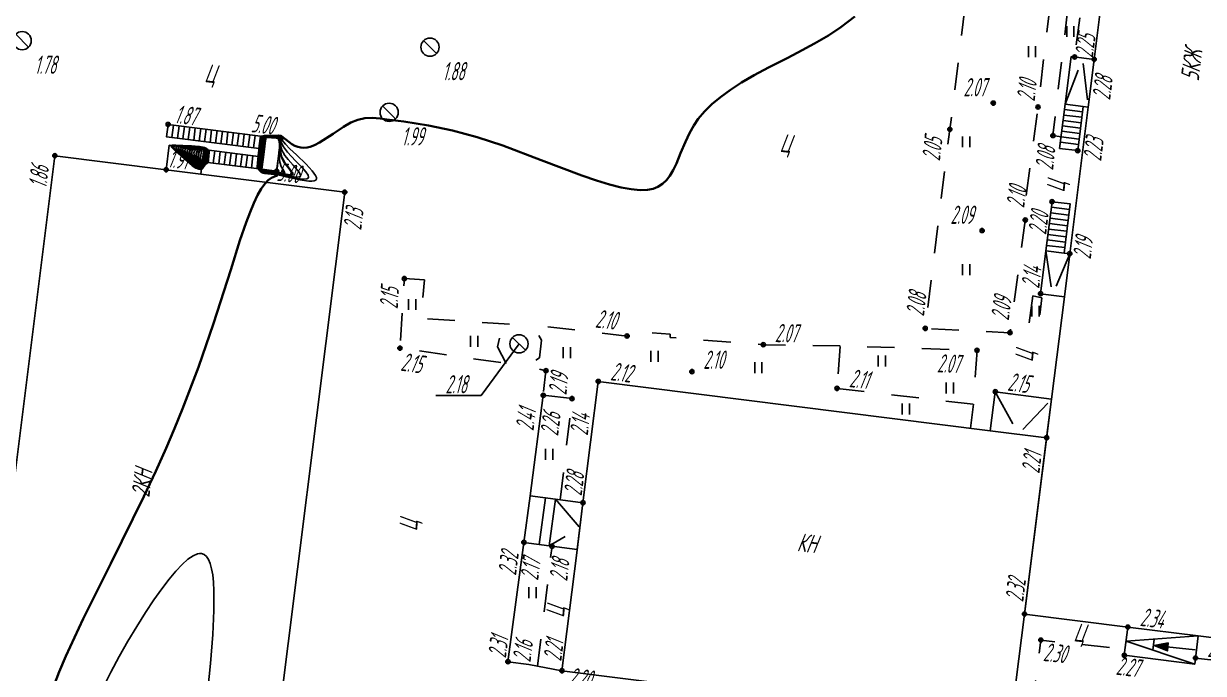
# Model space of a CAD drawing. Extents: x 1233805 to 1234355, y 654698 to 655114.
# Drawn here: x 1233846.6 to 1233911.2, y 654926.8 to 654962.3 of the extents above; entities that cross this region are included whole.
import ezdxf

# ---------------------------------------------------------------- set-up
doc = ezdxf.new("R2010")
doc.units = 0
doc.linetypes.add('ИИDash_15_15', pattern=[3, 1.5, -1.5])
doc.linetypes.add('ИИDash_20_10', pattern=[3, 2, -1])
for name, color, linetype, lineweight in [('ИИ_ГОРИЗОНТАЛИ_ОСН', 32, 'Continuous', 25), ('ИИ_ГОРИЗОНТАЛИ_УТОЛЩ', 32, 'Continuous', 30), ('ИИ_ДОРОГИ_АД', 7, 'Continuous', 25), ('ИИ_ОТМЕТКИ', 7, 'Continuous', 25), ('ИИ_СТРОЕНИЕ', 7, 'Continuous', 25), ('ИИ_ТРУБОПРОВОДЫ', 7, 'Continuous', 25), ('ИИ_УГОДЬЯ', 7, 'Continuous', 25)]:
    doc.layers.add(name, color=color, linetype=linetype, lineweight=lineweight)
doc.styles.add('VNIPISIMPLEXCUR', font='simplex.shx', dxfattribs={"width": 0.8, "oblique": 15})
doc.styles.add('ГОСТ 2.304 КУРСИВ', font='cs_gost2304.shx', dxfattribs={"oblique": 15})

# ---------------------------------------------------------------- blocks, each defined once
blk = doc.blocks.new('ИИ05401')
at = {"color": 0, "linetype": 'Continuous', "lineweight": 25}
for points in [[(-0.4, 1.2), (-0.4, 0)], [(0.4, 1.2), (0.4, 0)]]:
    blk.add_lwpolyline(points, dxfattribs=at)
blk = doc.blocks.new('ИИ051171')
at = {"color": 0, "linetype": 'Continuous', "lineweight": 25, "flags": 128}
blk.add_lwpolyline([(0.71, -0.71), (-0.71, 0.71)], dxfattribs=at)
at = {"color": 0, "linetype": 'Continuous', "lineweight": 25}
blk.add_circle((0, 0), 1, dxfattribs=at)
at = {"color": 0, "linetype": 'Continuous', "style": 'VNIPISIMPLEXCUR', "oblique": 15, "width": 0.8}
for tag, p in [('NUMBER', (1.7, -1)), ('HATCH', (1.7, -4.4)), ('HEIGHT', (1.7, -7.8)), ('TOP1', (1.7, -11.2)), ('TOP2', (1.7, -14.6)), ('TOP3', (1.7, -18)), ('TOP4', (1.7, -21.4)), ('TOP5', (1.7, -24.8)), ('BOTTOM', (1.7, -28.2))]:
    blk.add_attdef(tag, p, '', height=2, dxfattribs=at)
blk = doc.blocks.new('ИИ04101')
at = {"linetype": 'Continuous'}
blk.add_hatch(color=0, dxfattribs=at).paths.add_polyline_path([(5, -0.44), (7.5, 0), (5, 0.44)])
at = {"color": 0, "linetype": 'Continuous', "flags": 128}
blk.add_lwpolyline([(7.5, 0), (0, 0)], dxfattribs=at)
blk.add_lwpolyline([(5, -0.44), (7.5, 0), (5, 0.44)], close=True, dxfattribs=at)
blk = doc.blocks.new('PICKET')
at = {"color": 0, "linetype": 'Continuous', "lineweight": 25}
for p, q in [((-0.23, 0), (0.23, 0)), ((0, 0.23), (0, -0.23))]:
    blk.add_line(p, q, dxfattribs=at)
blk.add_circle((0, 0), 0.23, dxfattribs=at)
at = {"color": 0, "linetype": 'Continuous', "style": 'VNIPISIMPLEXCUR', "oblique": 15, "width": 0.8}
blk.add_attdef('OTMETKA', (1.25, 0.3), '', height=2, dxfattribs=at)
at = {"color": 8, "linetype": 'Continuous', "style": 'VNIPISIMPLEXCUR', "oblique": 15, "width": 0.8, "flags": 1}
blk.add_attdef('NOMER', (1.25, -2.7), '', height=2, dxfattribs=at)
blk = doc.blocks.new('*U208')
at = {"color": 0, "linetype": 'ByBlock', "lineweight": -2}
for points in [[(0, 0), (-4.16, -5.64)], [(-4.16, -5.64), (-9.1, -5.64)]]:
    blk.add_lwpolyline(points, dxfattribs=at)

msp = doc.modelspace()

# ---------------------------------------------------------------- linework, layer by layer
at = {"layer": 'ИИ_ГОРИЗОНТАЛИ_ОСН', "flags": 128}
for points, elevation in [([(1233859.48, 654954.447), (1233859.542, 654954.32), (1233859.657, 654954.228), (1233859.746, 654954.195), (1233859.892, 654954.174), (1233859.894, 654954.173), (1233860.275, 654954.112), (1233860.857, 654953.983), (1233860.992, 654953.951), (1233861.735, 654953.785), (1233862.221, 654953.716), (1233862.397, 654953.713), (1233862.525, 654953.732), (1233862.607, 654953.774), (1233862.642, 654953.837), (1233862.635, 654953.914), (1233862.593, 654954.013), (1233862.402, 654954.278), (1233862.074, 654954.633), (1233861.541, 654955.149), (1233861.192, 654955.485), (1233860.954, 654955.734), (1233860.753, 654955.971), (1233860.65, 654956.089), (1233860.565, 654956.137), (1233860.354, 654956.168), (1233859.989, 654956.166), (1233859.925, 654956.164), (1233859.883, 654956.163), (1233859.719, 654956.147), (1233859.681, 654956.122), (1233859.653, 654956.077), (1233859.614, 654955.934), (1233859.577, 654955.69), (1233859.549, 654955.453), (1233859.535, 654955.29), (1233859.526, 654955.183), (1233859.512, 654955.05), (1233859.507, 654955.011), (1233859.499, 654954.954), (1233859.488, 654954.863), (1233859.488, 654954.863), (1233859.473, 654954.733), (1233859.466, 654954.585), (1233859.48, 654954.447)], 2.5), ([(1233859.515, 654954.43), (1233859.572, 654954.322), (1233859.683, 654954.251), (1233859.979, 654954.194), (1233859.982, 654954.193), (1233860.303, 654954.143), (1233860.778, 654954.038), (1233860.886, 654954.012), (1233861.482, 654953.879), (1233861.871, 654953.823), (1233862.114, 654953.837), (1233862.18, 654953.87), (1233862.208, 654953.921), (1233862.179, 654954.042), (1233862.06, 654954.222), (1233861.852, 654954.462), (1233861.503, 654954.826), (1233861.054, 654955.3), (1233860.83, 654955.599), (1233860.677, 654955.896), (1233860.627, 654956.001), (1233860.581, 654956.059), (1233860.511, 654956.101), (1233860.411, 654956.129), (1233860.101, 654956.144), (1233860.049, 654956.143), (1233859.981, 654956.143), (1233859.809, 654956.135), (1233859.725, 654956.087), (1233859.671, 654955.97), (1233859.634, 654955.757), (1233859.601, 654955.477), (1233859.586, 654955.323), (1233859.577, 654955.224), (1233859.556, 654955.038), (1233859.547, 654954.969), (1233859.537, 654954.886), (1233859.524, 654954.785), (1233859.524, 654954.785), (1233859.51, 654954.665), (1233859.503, 654954.541), (1233859.515, 654954.43)], 3), ([(1233859.549, 654954.412), (1233859.599, 654954.327), (1233859.709, 654954.273), (1233860.065, 654954.214), (1233860.07, 654954.213), (1233860.333, 654954.173), (1233860.699, 654954.093), (1233860.78, 654954.073), (1233861.228, 654953.973), (1233861.52, 654953.931), (1233861.704, 654953.941), (1233861.753, 654953.966), (1233861.774, 654954.005), (1233861.758, 654954.082), (1233861.691, 654954.195), (1233861.362, 654954.58), (1233861.086, 654954.893), (1233860.916, 654955.115), (1233860.821, 654955.272), (1233860.746, 654955.432), (1233860.649, 654955.791), (1233860.597, 654955.981), (1233860.546, 654956.047), (1233860.469, 654956.091), (1233860.367, 654956.114), (1233860.213, 654956.121), (1233860.173, 654956.122), (1233860.083, 654956.125), (1233859.897, 654956.125), (1233859.796, 654956.096), (1233859.728, 654956.007), (1233859.691, 654955.824), (1233859.652, 654955.501), (1233859.637, 654955.356), (1233859.628, 654955.265), (1233859.6, 654955.026), (1233859.587, 654954.927), (1233859.574, 654954.819), (1233859.56, 654954.707), (1233859.559, 654954.706), (1233859.547, 654954.597), (1233859.541, 654954.497), (1233859.549, 654954.412)], 3.5), ([(1233859.618, 654954.377), (1233859.651, 654954.345), (1233859.762, 654954.319), (1233860.237, 654954.254), (1233860.246, 654954.253), (1233860.541, 654954.202), (1233860.569, 654954.195), (1233860.82, 654954.147), (1233860.883, 654954.15), (1233860.906, 654954.172), (1233860.849, 654954.285), (1233860.715, 654954.517), (1233860.64, 654954.746), (1233860.606, 654955.075), (1233860.62, 654955.564), (1233860.63, 654955.824), (1233860.62, 654955.952), (1233860.591, 654956.027), (1233860.538, 654956.063), (1233860.436, 654956.078), (1233860.422, 654956.08), (1233860.296, 654956.092), (1233859.939, 654956.115), (1233859.875, 654956.106), (1233859.838, 654956.083), (1233859.805, 654955.959), (1233859.754, 654955.549), (1233859.74, 654955.422), (1233859.731, 654955.346), (1233859.688, 654955.002), (1233859.668, 654954.842), (1233859.648, 654954.684), (1233859.631, 654954.551), (1233859.631, 654954.55), (1233859.62, 654954.462), (1233859.616, 654954.409), (1233859.618, 654954.377)], 4.5), ([(1233859.653, 654954.36), (1233859.788, 654954.341), (1233860.323, 654954.274), (1233860.336, 654954.273), (1233860.462, 654954.256), (1233860.463, 654954.256), (1233860.473, 654954.256), (1233860.473, 654954.256), (1233860.501, 654954.561), (1233860.608, 654955.435), (1233860.646, 654955.746), (1233860.66, 654956.006), (1233860.629, 654956.042), (1233860.546, 654956.058), (1233860.546, 654956.058), (1233860.405, 654956.076), (1233860.01, 654956.125), (1233859.891, 654956.124), (1233859.862, 654956.026), (1233859.806, 654955.573), (1233859.796, 654955.493), (1233859.782, 654955.387), (1233859.732, 654954.99), (1233859.708, 654954.8), (1233859.685, 654954.616), (1233859.668, 654954.479), (1233859.667, 654954.473), (1233859.657, 654954.394), (1233859.653, 654954.365), (1233859.653, 654954.36)], 5), ([(1233855.043, 654955.638), (1233854.871, 654955.628), (1233854.82, 654955.594), (1233854.859, 654955.52), (1233855.011, 654955.364), (1233855.644, 654954.795), (1233855.893, 654954.596), (1233856.081, 654954.469), (1233856.211, 654954.408), (1233856.311, 654954.396), (1233856.384, 654954.43), (1233856.447, 654954.519), (1233856.464, 654954.549), (1233856.525, 654954.629), (1233856.611, 654954.702), (1233856.636, 654954.721), (1233856.672, 654954.769), (1233856.691, 654954.883), (1233856.714, 654955.152), (1233856.699, 654955.337), (1233856.642, 654955.453), (1233856.505, 654955.533), (1233856.246, 654955.586), (1233855.85, 654955.618), (1233855.41, 654955.635), (1233855.043, 654955.638)], 2.5), ([(1233855.152, 654955.614), (1233854.994, 654955.597), (1233854.944, 654955.556), (1233854.98, 654955.477), (1233855.118, 654955.327), (1233855.684, 654954.808), (1233855.923, 654954.616), (1233856.105, 654954.491), (1233856.226, 654954.435), (1233856.318, 654954.424), (1233856.385, 654954.456), (1233856.443, 654954.538), (1233856.459, 654954.566), (1233856.581, 654954.699), (1233856.619, 654954.733), (1233856.654, 654954.792), (1233856.674, 654954.917), (1233856.696, 654955.172), (1233856.683, 654955.345), (1233856.63, 654955.452), (1233856.503, 654955.526), (1233856.264, 654955.574), (1233855.899, 654955.604), (1233855.492, 654955.618), (1233855.152, 654955.614)], 3), ([(1233855.261, 654955.59), (1233855.117, 654955.566), (1233855.068, 654955.519), (1233855.101, 654955.435), (1233855.226, 654955.29), (1233855.727, 654954.82), (1233855.955, 654954.634), (1233856.13, 654954.514), (1233856.24, 654954.463), (1233856.325, 654954.453), (1233856.387, 654954.482), (1233856.439, 654954.557), (1233856.454, 654954.582), (1233856.555, 654954.698), (1233856.602, 654954.745), (1233856.635, 654954.814), (1233856.657, 654954.951), (1233856.679, 654955.192), (1233856.666, 654955.352), (1233856.618, 654955.451), (1233856.501, 654955.518), (1233856.282, 654955.563), (1233855.947, 654955.59), (1233855.574, 654955.6), (1233855.261, 654955.59)], 3.5), ([(1233855.48, 654955.543), (1233855.36, 654955.505), (1233855.316, 654955.444), (1233855.342, 654955.351), (1233855.44, 654955.216), (1233855.82, 654954.838), (1233856.179, 654954.56), (1233856.269, 654954.518), (1233856.338, 654954.51), (1233856.389, 654954.534), (1233856.432, 654954.595), (1233856.444, 654954.616), (1233856.511, 654954.698), (1233856.568, 654954.769), (1233856.599, 654954.858), (1233856.623, 654955.019), (1233856.643, 654955.232), (1233856.633, 654955.368), (1233856.593, 654955.448), (1233856.498, 654955.504), (1233856.319, 654955.54), (1233856.044, 654955.562), (1233855.737, 654955.565), (1233855.48, 654955.543)], 4.5), ([(1233855.589, 654955.519), (1233855.482, 654955.474), (1233855.44, 654955.406), (1233855.462, 654955.31), (1233855.548, 654955.179), (1233855.871, 654954.843), (1233856.203, 654954.583), (1233856.283, 654954.546), (1233856.345, 654954.538), (1233856.39, 654954.559), (1233856.429, 654954.614), (1233856.439, 654954.633), (1233856.492, 654954.7), (1233856.551, 654954.782), (1233856.607, 654955.053), (1233856.625, 654955.252), (1233856.617, 654955.376), (1233856.581, 654955.447), (1233856.497, 654955.497), (1233856.337, 654955.529), (1233856.092, 654955.548), (1233855.819, 654955.547), (1233855.589, 654955.519)], 5), ([(1233855.698, 654955.495), (1233855.603, 654955.444), (1233855.564, 654955.368), (1233855.582, 654955.269), (1233855.655, 654955.142), (1233855.926, 654954.846), (1233856.227, 654954.606), (1233856.298, 654954.573), (1233856.352, 654954.567), (1233856.391, 654954.585), (1233856.425, 654954.633), (1233856.434, 654954.649), (1233856.475, 654954.703), (1233856.534, 654954.794), (1233856.59, 654955.087), (1233856.608, 654955.272), (1233856.6, 654955.383), (1233856.569, 654955.446), (1233856.495, 654955.489), (1233856.355, 654955.518), (1233856.141, 654955.534), (1233855.901, 654955.53), (1233855.698, 654955.495)], 5.5), ([(1233855.916, 654955.447), (1233855.845, 654955.383), (1233855.813, 654955.293), (1233855.821, 654955.186), (1233855.87, 654955.068), (1233856.046, 654954.843), (1233856.276, 654954.652), (1233856.366, 654954.624), (1233856.418, 654954.671), (1233856.425, 654954.683), (1233856.446, 654954.713), (1233856.5, 654954.818), (1233856.556, 654955.154), (1233856.567, 654955.399), (1233856.545, 654955.444), (1233856.492, 654955.475), (1233856.392, 654955.495), (1233856.238, 654955.505), (1233856.065, 654955.494), (1233855.916, 654955.447)], 6.5), ([(1233856.025, 654955.423), (1233855.966, 654955.352), (1233855.937, 654955.256), (1233855.94, 654955.145), (1233855.977, 654955.031), (1233856.111, 654954.837), (1233856.301, 654954.675), (1233856.372, 654954.652), (1233856.414, 654954.69), (1233856.42, 654954.7), (1233856.434, 654954.72), (1233856.483, 654954.83), (1233856.539, 654955.188), (1233856.551, 654955.406), (1233856.533, 654955.443), (1233856.49, 654955.468), (1233856.41, 654955.484), (1233856.286, 654955.491), (1233856.147, 654955.477), (1233856.025, 654955.423)], 7), ([(1233856.135, 654955.4), (1233856.087, 654955.322), (1233856.061, 654955.218), (1233856.06, 654955.104), (1233856.084, 654954.994), (1233856.179, 654954.829), (1233856.325, 654954.698), (1233856.379, 654954.681), (1233856.411, 654954.709), (1233856.415, 654954.717), (1233856.423, 654954.728), (1233856.466, 654954.842), (1233856.522, 654955.222), (1233856.535, 654955.414), (1233856.521, 654955.442), (1233856.489, 654955.46), (1233856.428, 654955.473), (1233856.335, 654955.477), (1233856.228, 654955.459), (1233856.135, 654955.4)], 7.5), ([(1233856.353, 654955.352), (1233856.309, 654955.143), (1233856.299, 654954.919), (1233856.323, 654954.807), (1233856.374, 654954.743), (1233856.404, 654954.748), (1233856.405, 654954.75), (1233856.406, 654954.752), (1233856.432, 654954.867), (1233856.488, 654955.29), (1233856.502, 654955.43), (1233856.497, 654955.439), (1233856.486, 654955.446), (1233856.464, 654955.45), (1233856.432, 654955.449), (1233856.392, 654955.424), (1233856.353, 654955.352)], 8.5), ([(1233856.462, 654955.328), (1233856.406, 654954.882), (1233856.398, 654954.766), (1233856.4, 654954.767), (1233856.4, 654954.767), (1233856.4, 654954.767), (1233856.415, 654954.879), (1233856.471, 654955.324), (1233856.485, 654955.437), (1233856.485, 654955.438), (1233856.484, 654955.439), (1233856.483, 654955.439), (1233856.48, 654955.435), (1233856.474, 654955.406), (1233856.462, 654955.328)], 9)]:
    msp.add_lwpolyline(points, close=True, dxfattribs=dict(at, elevation=elevation))
at = {"layer": 'ИИ_ГОРИЗОНТАЛИ_ОСН', "elevation": 2.5, "flags": 128}
msp.add_lwpolyline([(1233856.614, 654925.168), (1233856.833, 654927.308), (1233856.962, 654928.882), (1233857.028, 654930.208), (1233857.028, 654931.286), (1233857.003, 654931.748), (1233856.96, 654932.15), (1233856.901, 654932.493), (1233856.824, 654932.777), (1233856.729, 654933.002), (1233856.617, 654933.168), (1233856.487, 654933.275), (1233856.34, 654933.324), (1233856.239, 654933.325), (1233856.13, 654933.305), (1233855.886, 654933.199), (1233855.606, 654933.006), (1233855.294, 654932.728), (1233854.949, 654932.365), (1233854.573, 654931.919), (1233854.171, 654931.394), (1233853.745, 654930.795), (1233853.279, 654930.094), (1233852.8, 654929.331), (1233852.316, 654928.518), (1233851.841, 654927.677), (1233851.383, 654926.825), (1233850.962, 654925.995)], dxfattribs=at)
at = {"layer": 'ИИ_ГОРИЗОНТАЛИ_УТОЛЩ', "elevation": 2, "flags": 128}
msp.add_lwpolyline([(1233892.125, 654962.729), (1233891.343, 654962.142), (1233890.677, 654961.693), (1233889.913, 654961.239), (1233888.992, 654960.747), (1233888.408, 654960.452), (1233887.382, 654959.929), (1233886.608, 654959.511), (1233885.919, 654959.107), (1233885.314, 654958.715), (1233884.767, 654958.316), (1233884.292, 654957.919), (1233883.886, 654957.521), (1233883.549, 654957.121), (1233883.296, 654956.752), (1233883.062, 654956.336), (1233882.84, 654955.869), (1233882.58, 654955.237), (1233882.352, 654954.684), (1233882.174, 654954.311), (1233881.993, 654954.005), (1233881.801, 654953.759), (1233881.583, 654953.556), (1233881.341, 654953.403), (1233881.07, 654953.297), (1233880.767, 654953.237), (1233880.36, 654953.222), (1233879.88, 654953.265), (1233879.323, 654953.366), (1233878.684, 654953.526), (1233877.98, 654953.739), (1233877.169, 654954.016), (1233874.948, 654954.859), (1233872.849, 654955.656), (1233871.445, 654956.118), (1233870.081, 654956.489), (1233868.772, 654956.767), (1233867.422, 654956.973), (1233866.487, 654957.09), (1233866.136, 654957.135), (1233866.123, 654957.137), (1233865.689, 654957.176), (1233865.297, 654957.153), (1233864.908, 654957.066), (1233864.527, 654956.915), (1233864.125, 654956.689), (1233863.553, 654956.307), (1233862.804, 654955.819), (1233862.534, 654955.679), (1233862.3, 654955.59), (1233862.126, 654955.551), (1233861.954, 654955.537), (1233861.784, 654955.549), (1233861.617, 654955.586), (1233861.453, 654955.648), (1233861.291, 654955.735), (1233860.959, 654955.992), (1233860.892, 654956.053), (1233860.718, 654956.192), (1233860.549, 654956.216), (1233859.883, 654956.19), (1233859.801, 654956.186), (1233859.792, 654956.185), (1233859.625, 654956.163), (1233859.598, 654956.133), (1233859.582, 654956.067), (1233859.52, 654955.622), (1233859.498, 654955.429), (1233859.483, 654955.25), (1233859.474, 654955.142), (1233859.467, 654955.062), (1233859.452, 654954.941), (1233859.452, 654954.941), (1233859.428, 654954.66), (1233859.446, 654954.465), (1233859.511, 654954.322), (1233859.631, 654954.205), (1233859.693, 654954.171), (1233859.806, 654954.153), (1233859.808, 654954.153), (1233860.328, 654954.087), (1233860.453, 654954.062), (1233860.498, 654954.039), (1233860.474, 654954.011), (1233860.377, 654953.979), (1233860.363, 654953.975), (1233860.174, 654953.902), (1233859.995, 654953.77), (1233859.81, 654953.567), (1233859.618, 654953.291), (1233859.419, 654952.939), (1233859.215, 654952.515), (1233859.005, 654952.019), (1233858.791, 654951.451), (1233858.455, 654950.463), (1233857.947, 654948.858), (1233857.005, 654945.916), (1233856.177, 654943.522), (1233855.314, 654941.25), (1233854.869, 654940.161), (1233854.413, 654939.099), (1233853.845, 654937.839), (1233853.186, 654936.443), (1233851.378, 654932.784), (1233849.873, 654929.744), (1233848.926, 654927.709), (1233848.555, 654926.84), (1233848.255, 654926.072)], dxfattribs=at)
at = {"layer": 'ИИ_ГОРИЗОНТАЛИ_УТОЛЩ', "flags": 128}
for points, elevation in [([(1233859.584, 654954.395), (1233859.626, 654954.335), (1233859.736, 654954.296), (1233860.151, 654954.234), (1233860.158, 654954.233), (1233860.62, 654954.147), (1233860.675, 654954.134), (1233861.17, 654954.039), (1233861.293, 654954.046), (1233861.34, 654954.088), (1233861.302, 654954.192), (1233861.142, 654954.4), (1233860.915, 654954.697), (1233860.778, 654954.93), (1233860.717, 654955.085), (1233860.674, 654955.255), (1233860.632, 654955.679), (1233860.614, 654955.903), (1233860.582, 654955.996), (1233860.528, 654956.056), (1233860.451, 654956.087), (1233860.325, 654956.1), (1233860.297, 654956.101), (1233860.189, 654956.108), (1233859.984, 654956.118), (1233859.867, 654956.106), (1233859.817, 654956.083), (1233859.783, 654956.044), (1233859.748, 654955.892), (1233859.703, 654955.525), (1233859.689, 654955.389), (1233859.68, 654955.305), (1233859.644, 654955.014), (1233859.628, 654954.884), (1233859.611, 654954.751), (1233859.595, 654954.629), (1233859.595, 654954.628), (1233859.583, 654954.53), (1233859.578, 654954.453), (1233859.584, 654954.395)], 4), ([(1233854.934, 654955.662), (1233854.748, 654955.659), (1233854.696, 654955.632), (1233854.737, 654955.563), (1233854.904, 654955.402), (1233855.605, 654954.78), (1233855.862, 654954.577), (1233856.057, 654954.446), (1233856.197, 654954.38), (1233856.305, 654954.367), (1233856.383, 654954.404), (1233856.45, 654954.5), (1233856.469, 654954.532), (1233856.545, 654954.628), (1233856.647, 654954.705), (1233856.653, 654954.709), (1233856.69, 654954.746), (1233856.708, 654954.85), (1233856.732, 654955.132), (1233856.716, 654955.329), (1233856.654, 654955.454), (1233856.592, 654955.502), (1233856.506, 654955.54), (1233856.228, 654955.597), (1233855.802, 654955.633), (1233855.328, 654955.653), (1233854.934, 654955.662)], 2), ([(1233855.37, 654955.567), (1233855.239, 654955.535), (1233855.192, 654955.481), (1233855.222, 654955.393), (1233855.333, 654955.253), (1233855.772, 654954.83), (1233856.154, 654954.537), (1233856.254, 654954.491), (1233856.332, 654954.481), (1233856.388, 654954.508), (1233856.436, 654954.576), (1233856.449, 654954.599), (1233856.531, 654954.697), (1233856.585, 654954.757), (1233856.617, 654954.836), (1233856.64, 654954.985), (1233856.661, 654955.212), (1233856.65, 654955.36), (1233856.606, 654955.45), (1233856.5, 654955.511), (1233856.3, 654955.552), (1233855.996, 654955.576), (1233855.655, 654955.582), (1233855.37, 654955.567)], 4), ([(1233855.807, 654955.471), (1233855.724, 654955.413), (1233855.689, 654955.331), (1233855.701, 654955.227), (1233855.762, 654955.105), (1233855.984, 654954.846), (1233856.252, 654954.629), (1233856.359, 654954.595), (1233856.393, 654954.611), (1233856.422, 654954.652), (1233856.43, 654954.666), (1233856.459, 654954.707), (1233856.517, 654954.806), (1233856.573, 654955.121), (1233856.59, 654955.293), (1233856.584, 654955.391), (1233856.557, 654955.445), (1233856.494, 654955.482), (1233856.373, 654955.507), (1233856.189, 654955.52), (1233855.983, 654955.512), (1233855.807, 654955.471)], 6), ([(1233856.244, 654955.376), (1233856.208, 654955.291), (1233856.185, 654955.181), (1233856.192, 654954.957), (1233856.25, 654954.819), (1233856.349, 654954.721), (1233856.386, 654954.709), (1233856.407, 654954.729), (1233856.41, 654954.733), (1233856.414, 654954.739), (1233856.449, 654954.855), (1233856.505, 654955.256), (1233856.518, 654955.422), (1233856.509, 654955.44), (1233856.487, 654955.453), (1233856.446, 654955.461), (1233856.383, 654955.463), (1233856.31, 654955.441), (1233856.244, 654955.376)], 8)]:
    msp.add_lwpolyline(points, close=True, dxfattribs=dict(at, elevation=elevation))
at = {"layer": 'ИИ_ДОРОГИ_АД', "linetype": 'ИИDash_15_15', "flags": 128}
for points in [[(1233906.295, 654993.146), (1233905.113, 654982.919), (1233903.164, 654966.334), (1233902.146, 654957.773), (1233901.31, 654951.609), (1233901.448, 654951.58), (1233900.608, 654945.415), (1233895.971, 654945.649), (1233898.315, 654964.599), (1233876.001, 654967.944), (1233879.185, 654994.651), (1233884.728, 654994.113), (1233884.38, 654989.934)], [(1233903.407, 654956.141), (1233902.961, 654956.209), (1233903.982, 654964.913), (1233905.202, 654975.311), (1233905.671, 654978.822), (1233905.974, 654979.327)], [(1233904.82, 654965.636), (1233904.146, 654960.51)], [(1233868.559, 654948.305), (1233867.454, 654948.376), (1233867.211, 654944.567), (1233874.051, 654943.584)], [(1233873.025, 654943.732), (1233872.557, 654944.64), (1233872.721, 654945.415), (1233873.497, 654945.862), (1233868.371, 654946.191), (1233868.559, 654948.305)], [(1233891.323, 654944.691), (1233887.106, 654944.758), (1233882, 654945.156), (1233881.999, 654945.33), (1233879.673, 654945.507), (1233879.651, 654945.23), (1233874.483, 654945.834), (1233874.965, 654945.007), (1233874.848, 654944.032), (1233874.051, 654943.584), (1233875.206, 654943.334), (1233875.054, 654941.985)], [(1233875.987, 654936.27), (1233876.635, 654941.806)], [(1233898.608, 654941.495), (1233898.444, 654940.184)], [(1233874.75, 654927.152), (1233875.538, 654933.723)], [(1233885.682, 654924.38), (1233885.723, 654924.664), (1233897.425, 654923.391), (1233898.627, 654923.352), (1233901.711, 654923.234), (1233902.014, 654926.333), (1233902.302, 654928.581), (1233906.511, 654928.12), (1233906.485, 654927.792), (1233906.871, 654927.751)], [(1233910.77, 654927.601), (1233916.874, 654926.871), (1233916.97, 654928.05)]]:
    msp.add_lwpolyline(points, dxfattribs=at)
for points in [[(1233901.871, 654947.434), (1233901.632, 654945.761), (1233902.165, 654945.641), (1233902.359, 654947.323)], [(1233891.146, 654942.364), (1233898.608, 654941.495), (1233898.81, 654944.447), (1233891.323, 654944.691)]]:
    msp.add_lwpolyline(points, close=True, dxfattribs=at)
at = {"layer": 'ИИ_ДОРОГИ_АД', "flags": 128}
for points in [[(1233874.342, 654936.491), (1233875.057, 654941.985), (1233876.635, 654941.806)], [(1233876.078, 654926.905), (1233874.276, 654927.241), (1233873.124, 654927.402), (1233873.998, 654933.929)]]:
    msp.add_lwpolyline(points, dxfattribs=at)
at = {"layer": 'ИИ_СТРОЕНИЕ'}
for points in [[(1233901.407, 654930.005), (1233902.885, 654941.771), (1233903.59, 654947.385), (1233903.886, 654949.734), (1233904.895, 654957.768), (1233905.222, 654960.375), (1233905.867, 654965.505), (1233906.413, 654969.851), (1233907.578, 654979.126), (1233907.872, 654981.466), (1233909.071, 654991.013), (1233924.633, 654989.059), (1233923.519, 654980.183), (1233923.074, 654976.642), (1233918.526, 654940.439), (1233918.079, 654936.883), (1233916.97, 654928.05), (1233910.922, 654928.81), (1233907.065, 654929.294)], [(1233903.959, 654960.533), (1233903.632, 654957.927), (1233904.626, 654957.802), (1233904.895, 654957.768), (1233905.222, 654960.375)], [(1233904.626, 654957.802), (1233903.632, 654957.927), (1233903.328, 654955.508), (1233904.322, 654955.383)], [(1233859.793, 654955.46), (1233859.878, 654956.142), (1233854.52, 654956.815), (1233854.435, 654956.133)], [(1233860.46, 654954.258), (1233860.684, 654956.041), (1233859.878, 654956.142), (1233859.793, 654955.46), (1233859.739, 654955.03), (1233859.654, 654954.359)], [(1233854.582, 654955.677), (1233854.414, 654954.336), (1233856.316, 654954.097), (1233856.484, 654955.438)], [(1233856.484, 654955.438), (1233856.4, 654954.768), (1233859.654, 654954.359), (1233859.739, 654955.03)], [(1233864.19, 654953.108), (1233860.044, 654920.103), (1233852.742, 654921.02), (1233850.986, 654921.241), (1233844.172, 654922.097), (1233848.318, 654955.102), (1233854.414, 654954.336), (1233856.316, 654954.097)], [(1233902.58, 654949.898), (1233903.574, 654949.773), (1233903.912, 654952.463), (1233902.918, 654952.588)], [(1233902.285, 654947.549), (1233902.58, 654949.898), (1233903.574, 654949.773), (1233903.886, 654949.734), (1233903.59, 654947.385)], [(1233901.407, 654930.005), (1233900.63, 654923.82), (1233876.078, 654926.905), (1233876.889, 654933.361), (1233877.233, 654936.103), (1233878.067, 654942.744), (1233899.521, 654940.049), (1233902.62, 654939.659)], [(1233899.808, 654942.184), (1233902.885, 654941.771), (1233902.62, 654939.659), (1233899.521, 654940.049)], [(1233875.732, 654936.305), (1233874.342, 654936.491), (1233873.998, 654933.929), (1233875.389, 654933.743)], [(1233875.732, 654936.305), (1233877.233, 654936.103), (1233876.913, 654933.538), (1233875.389, 654933.743)], [(1233906.871, 654927.751), (1233907.065, 654929.294), (1233910.922, 654928.81), (1233910.728, 654927.266)]]:
    msp.add_lwpolyline(points, close=True, dxfattribs=at)
at = {"layer": 'ИИ_СТРОЕНИЕ', "linetype": 'ИИDash_20_10', "flags": 128}
for points in [[(1233903.632, 654957.927), (1233904.591, 654960.454), (1233904.895, 654957.768)], [(1233902.58, 654949.898), (1233902.938, 654947.467), (1233903.886, 654949.734)], [(1233899.808, 654942.184), (1233901.071, 654939.854), (1233902.885, 654941.771)], [(1233875.732, 654936.305), (1233877.061, 654934.732), (1233875.389, 654933.743)]]:
    msp.add_lwpolyline(points, dxfattribs=at)
at = {"layer": 'ИИ_СТРОЕНИЕ'}
for points in [[(1233904.589, 654957.504), (1233903.594, 654957.629)], [(1233854.732, 654956.096), (1233854.818, 654956.778)], [(1233855.03, 654956.058), (1233855.116, 654956.741)], [(1233904.477, 654956.611), (1233903.482, 654956.736)], [(1233904.514, 654956.909), (1233903.519, 654957.034)], [(1233904.551, 654957.207), (1233903.557, 654957.332)], [(1233855.328, 654956.021), (1233855.413, 654956.703)], [(1233855.625, 654955.984), (1233855.711, 654956.666)], [(1233855.923, 654955.946), (1233856.009, 654956.628)], [(1233856.221, 654955.909), (1233856.306, 654956.591)], [(1233856.518, 654955.871), (1233856.604, 654956.554)], [(1233856.816, 654955.834), (1233856.902, 654956.516)], [(1233857.114, 654955.797), (1233857.199, 654956.479)], [(1233857.411, 654955.759), (1233857.497, 654956.441)], [(1233857.709, 654955.722), (1233857.795, 654956.404)], [(1233858.007, 654955.684), (1233858.092, 654956.367)], [(1233858.304, 654955.647), (1233858.39, 654956.329)], [(1233858.602, 654955.61), (1233858.688, 654956.292)], [(1233858.9, 654955.572), (1233858.985, 654956.254)], [(1233859.197, 654955.535), (1233859.283, 654956.217)], [(1233859.495, 654955.497), (1233859.581, 654956.18)], [(1233904.402, 654956.016), (1233903.407, 654956.141)], [(1233904.439, 654956.314), (1233903.445, 654956.439)], [(1233904.364, 654955.718), (1233903.37, 654955.843)], [(1233856.782, 654955.401), (1233856.698, 654954.73)], [(1233857.08, 654955.364), (1233856.995, 654954.693)], [(1233857.377, 654955.326), (1233857.293, 654954.656)], [(1233857.675, 654955.289), (1233857.591, 654954.618)], [(1233857.973, 654955.251), (1233857.888, 654954.581)], [(1233858.27, 654955.214), (1233858.186, 654954.544)], [(1233858.568, 654955.177), (1233858.484, 654954.506)], [(1233858.866, 654955.139), (1233858.781, 654954.469)], [(1233859.163, 654955.102), (1233859.079, 654954.431)], [(1233859.461, 654955.064), (1233859.377, 654954.394)], [(1233902.879, 654952.28), (1233903.873, 654952.155)], [(1233902.804, 654951.684), (1233903.798, 654951.559)], [(1233902.841, 654951.982), (1233903.836, 654951.857)], [(1233902.729, 654951.089), (1233903.724, 654950.964)], [(1233902.767, 654951.387), (1233903.761, 654951.262)], [(1233902.654, 654950.494), (1233903.649, 654950.369)], [(1233902.692, 654950.791), (1233903.686, 654950.666)], [(1233902.617, 654950.196), (1233903.611, 654950.071)], [(1233874.839, 654933.817), (1233875.182, 654936.378)], [(1233910.922, 654928.81), (1233906.968, 654928.522), (1233910.728, 654927.266)], [(1233908.429, 654928.034), (1233908.504, 654928.634)]]:
    msp.add_lwpolyline(points, dxfattribs=at)

# ---------------------------------------------------------------- block references
at = {"layer": 'ИИ_ОТМЕТКИ'}
ref = msp.add_blockref('PICKET', (1233904.146, 654960.51, 2.247), dxfattribs=dict(at, xscale=0.5, yscale=0.5, zscale=0.5))
ref.add_attrib('OTMETKA', '2.25', (1233905.146, 654960.442, 2.247), dxfattribs={"layer": '0', "color": 0, "linetype": 'Continuous', "height": 1, "rotation": 82.51387, "style": 'ГОСТ 2.304 КУРСИВ', "oblique": 15, "width": 0.65})
ref = msp.add_blockref('PICKET', (1233905.222, 654960.375, 2.277), dxfattribs=dict(at, xscale=0.5, yscale=0.5, zscale=0.5))
ref.add_attrib('OTMETKA', '2.28', (1233906.095, 654958.128, 2.277), dxfattribs={"layer": '0', "color": 0, "linetype": 'Continuous', "height": 1, "rotation": 82.84029, "style": 'ГОСТ 2.304 КУРСИВ', "oblique": 15, "width": 0.65})
ref = msp.add_blockref('PICKET', (1233899.696, 654957.982, 2.066), dxfattribs=dict(at, xscale=0.5, yscale=0.5, zscale=0.5))
ref.add_attrib('OTMETKA', '2.07', (1233898.065, 654958.355, 2.066), dxfattribs={"layer": '0', "color": 0, "linetype": 'Continuous', "height": 1, "style": 'ГОСТ 2.304 КУРСИВ', "oblique": 15, "width": 0.65})
ref = msp.add_blockref('PICKET', (1233902.146, 654957.773, 2.104), dxfattribs=dict(at, xscale=0.5, yscale=0.5, zscale=0.5))
ref.add_attrib('OTMETKA', '2.10', (1233901.959, 654958.053, 2.104), dxfattribs={"layer": '0', "color": 0, "linetype": 'Continuous', "height": 1, "rotation": 83.21534, "style": 'ГОСТ 2.304 КУРСИВ', "oblique": 15, "width": 0.65})
ref = msp.add_blockref('PICKET', (1233854.52, 654956.815, 1.869), dxfattribs=dict(at, xscale=0.5, yscale=0.5, zscale=0.5))
ref.add_attrib('OTMETKA', '1.87', (1233854.849, 654956.898, 1.869), dxfattribs={"layer": '0', "color": 0, "linetype": 'Continuous', "height": 1, "rotation": 352.84029, "style": 'ГОСТ 2.304 КУРСИВ', "oblique": 15, "width": 0.65})
ref = msp.add_blockref('PICKET', (1233860.684, 654956.041, 5), dxfattribs=dict(at, xscale=0.5, yscale=0.5, zscale=0.5))
ref.add_attrib('OTMETKA', '5.00', (1233859.034, 654956.402, 5), dxfattribs={"layer": '0', "color": 0, "linetype": 'Continuous', "height": 1, "rotation": 352.84029, "style": 'ГОСТ 2.304 КУРСИВ', "oblique": 15, "width": 0.65})
ref = msp.add_blockref('PICKET', (1233897.319, 654956.551, 2.051), dxfattribs=dict(at, xscale=0.5, yscale=0.5, zscale=0.5))
ref.add_attrib('OTMETKA', '2.05', (1233896.773, 654954.79, 2.051), dxfattribs={"layer": '0', "color": 0, "linetype": 'Continuous', "height": 1, "rotation": 82.9479, "style": 'ГОСТ 2.304 КУРСИВ', "oblique": 15, "width": 0.65})
ref = msp.add_blockref('PICKET', (1233902.961, 654956.209, 2.076), dxfattribs=dict(at, xscale=0.5, yscale=0.5, zscale=0.5))
ref.add_attrib('OTMETKA', '2.08', (1233902.968, 654954.29, 2.076), dxfattribs={"layer": '0', "color": 0, "linetype": 'Continuous', "height": 1, "rotation": 83.31089, "style": 'ГОСТ 2.304 КУРСИВ', "oblique": 15, "width": 0.65})
ref = msp.add_blockref('PICKET', (1233904.322, 654955.383, 2.228), dxfattribs=dict(at, xscale=0.5, yscale=0.5, zscale=0.5))
ref.add_attrib('OTMETKA', '2.23', (1233905.6, 654954.776, 2.228), dxfattribs={"layer": '0', "color": 0, "linetype": 'Continuous', "height": 1, "rotation": 82.84029, "style": 'ГОСТ 2.304 КУРСИВ', "oblique": 15, "width": 0.65})
ref = msp.add_blockref('PICKET', (1233848.318, 654955.102, 1.86), dxfattribs=dict(at, xscale=0.5, yscale=0.5, zscale=0.5))
ref.add_attrib('OTMETKA', '1.86', (1233847.857, 654953.302, 1.86), dxfattribs={"layer": '0', "color": 0, "linetype": 'Continuous', "height": 1, "rotation": 82.84029, "style": 'ГОСТ 2.304 КУРСИВ', "oblique": 15, "width": 0.65})
ref = msp.add_blockref('PICKET', (1233854.414, 654954.336, 1.908), dxfattribs=dict(at, xscale=0.5, yscale=0.5, zscale=0.5))
ref.add_attrib('OTMETKA', '1.91', (1233854.475, 654954.474, 1.908), dxfattribs={"layer": '0', "color": 0, "linetype": 'Continuous', "height": 1, "rotation": 352.84029, "style": 'ГОСТ 2.304 КУРСИВ', "oblique": 15, "width": 0.65})
ref = msp.add_blockref('PICKET', (1233860.46, 654954.258, 5), dxfattribs=dict(at, xscale=0.5, yscale=0.5, zscale=0.5))
ref.add_attrib('OTMETKA', '5.00', (1233860.438, 654953.738, 5), dxfattribs={"layer": '0', "color": 0, "linetype": 'Continuous', "height": 1, "rotation": 352.84029, "style": 'ГОСТ 2.304 КУРСИВ', "oblique": 15, "width": 0.65})
ref = msp.add_blockref('PICKET', (1233901.448, 654951.58, 2.1), dxfattribs=dict(at, xscale=0.5, yscale=0.5, zscale=0.5))
ref.add_attrib('OTMETKA', '2.10', (1233901.383, 654952.219, 2.1), dxfattribs={"layer": '0', "color": 0, "linetype": 'Continuous', "height": 1, "rotation": 82.27715, "style": 'ГОСТ 2.304 КУРСИВ', "oblique": 15, "width": 0.65})
ref = msp.add_blockref('PICKET', (1233864.19, 654953.108, 2.125), dxfattribs=dict(at, xscale=0.5, yscale=0.5, zscale=0.5))
ref.add_attrib('OTMETKA', '2.13', (1233865.09, 654951.002, 2.125), dxfattribs={"layer": '0', "color": 0, "linetype": 'Continuous', "height": 1, "rotation": 82.84029, "style": 'ГОСТ 2.304 КУРСИВ', "oblique": 15, "width": 0.65})
ref = msp.add_blockref('PICKET', (1233899.086, 654951.006, 2.088), dxfattribs=dict(at, xscale=0.5, yscale=0.5, zscale=0.5))
ref.add_attrib('OTMETKA', '2.09', (1233897.352, 654951.373, 2.088), dxfattribs={"layer": '0', "color": 0, "linetype": 'Continuous', "height": 1, "style": 'ГОСТ 2.304 КУРСИВ', "oblique": 15, "width": 0.65})
ref = msp.add_blockref('PICKET', (1233902.918, 654952.588, 2.201), dxfattribs=dict(at, xscale=0.5, yscale=0.5, zscale=0.5))
ref.add_attrib('OTMETKA', '2.20', (1233902.588, 654950.753, 2.201), dxfattribs={"layer": '0', "color": 0, "linetype": 'Continuous', "height": 1, "rotation": 82.84029, "style": 'ГОСТ 2.304 КУРСИВ', "oblique": 15, "width": 0.65})
ref = msp.add_blockref('PICKET', (1233903.886, 654949.734, 2.186), dxfattribs=dict(at, xscale=0.5, yscale=0.5, zscale=0.5))
ref.add_attrib('OTMETKA', '2.19', (1233905.032, 654949.414, 2.186), dxfattribs={"layer": '0', "color": 0, "linetype": 'Continuous', "height": 1, "rotation": 82.84029, "style": 'ГОСТ 2.304 КУРСИВ', "oblique": 15, "width": 0.65})
ref = msp.add_blockref('PICKET', (1233902.285, 654947.549, 2.14), dxfattribs=dict(at, xscale=0.5, yscale=0.5, zscale=0.5))
ref.add_attrib('OTMETKA', '2.14', (1233902.209, 654947.808, 2.14), dxfattribs={"layer": '0', "color": 0, "linetype": 'Continuous', "height": 1, "rotation": 82.84029, "style": 'ГОСТ 2.304 КУРСИВ', "oblique": 15, "width": 0.65})
ref = msp.add_blockref('PICKET', (1233867.454, 654948.376, 2.152), dxfattribs=dict(at, xscale=0.5, yscale=0.5, zscale=0.5))
ref.add_attrib('OTMETKA', '2.15', (1233867.089, 654946.702, 2.152), dxfattribs={"layer": '0', "color": 0, "linetype": 'Continuous', "height": 1, "rotation": 86.34996, "style": 'ГОСТ 2.304 КУРСИВ', "oblique": 15, "width": 0.65})
ref = msp.add_blockref('PICKET', (1233895.971, 654945.649, 2.081), dxfattribs=dict(at, xscale=0.5, yscale=0.5, zscale=0.5))
ref.add_attrib('OTMETKA', '2.08', (1233895.899, 654946.288, 2.081), dxfattribs={"layer": '0', "color": 0, "linetype": 'Continuous', "height": 1, "rotation": 82.9479, "style": 'ГОСТ 2.304 КУРСИВ', "oblique": 15, "width": 0.65})
ref = msp.add_blockref('PICKET', (1233900.608, 654945.415, 2.093), dxfattribs=dict(at, xscale=0.5, yscale=0.5, zscale=0.5))
ref.add_attrib('OTMETKA', '2.09', (1233900.544, 654946.055, 2.093), dxfattribs={"layer": '0', "color": 0, "linetype": 'Continuous', "height": 1, "rotation": 82.23961, "style": 'ГОСТ 2.304 КУРСИВ', "oblique": 15, "width": 0.65})
ref = msp.add_blockref('PICKET', (1233879.651, 654945.23, 2.1), dxfattribs=dict(at, xscale=0.5, yscale=0.5, zscale=0.5))
ref.add_attrib('OTMETKA', '2.10', (1233877.88, 654945.7, 2.1), dxfattribs={"layer": '0', "color": 0, "linetype": 'Continuous', "height": 1, "rotation": 353.3299, "style": 'ГОСТ 2.304 КУРСИВ', "oblique": 15, "width": 0.65})
ref = msp.add_blockref('PICKET', (1233887.106, 654944.758, 2.066), dxfattribs=dict(at, xscale=0.5, yscale=0.5, zscale=0.5))
ref.add_attrib('OTMETKA', '2.07', (1233887.734, 654944.898, 2.066), dxfattribs={"layer": '0', "color": 0, "linetype": 'Continuous', "height": 1, "rotation": 359.09017, "style": 'ГОСТ 2.304 КУРСИВ', "oblique": 15, "width": 0.65})
ref = msp.add_blockref('PICKET', (1233867.211, 654944.567, 2.146), dxfattribs=dict(at, xscale=0.5, yscale=0.5, zscale=0.5))
ref.add_attrib('OTMETKA', '2.15', (1233867.214, 654943.341, 2.146), dxfattribs={"layer": '0', "color": 0, "linetype": 'Continuous', "height": 1, "rotation": 351.82555, "style": 'ГОСТ 2.304 КУРСИВ', "oblique": 15, "width": 0.65})
ref = msp.add_blockref('PICKET', (1233898.81, 654944.447, 2.069), dxfattribs=dict(at, xscale=0.5, yscale=0.5, zscale=0.5))
ref.add_attrib('OTMETKA', '2.07', (1233896.609, 654943.243, 2.069), dxfattribs={"layer": '0', "color": 0, "linetype": 'Continuous', "height": 1, "rotation": 358.13607, "style": 'ГОСТ 2.304 КУРСИВ', "oblique": 15, "width": 0.65})
ref = msp.add_blockref('PICKET', (1233883.196, 654943.285, 2.1), dxfattribs=dict(at, xscale=0.5, yscale=0.5, zscale=0.5))
ref.add_attrib('OTMETKA', '2.10', (1233883.821, 654943.435, 2.1), dxfattribs={"layer": '0', "color": 0, "linetype": 'Continuous', "height": 1, "style": 'ГОСТ 2.304 КУРСИВ', "oblique": 15, "width": 0.65})
ref = msp.add_blockref('PICKET', (1233875.206, 654943.334, 2.194), dxfattribs=dict(at, xscale=0.5, yscale=0.5, zscale=0.5))
ref.add_attrib('OTMETKA', '2.19', (1233876.322, 654941.978, 2.194), dxfattribs={"layer": '0', "color": 0, "linetype": 'Continuous', "height": 1, "rotation": 83.53843, "style": 'ГОСТ 2.304 КУРСИВ', "oblique": 15, "width": 0.65})
ref = msp.add_blockref('PICKET', (1233878.067, 654942.744, 2.124), dxfattribs=dict(at, xscale=0.5, yscale=0.5, zscale=0.5))
ref.add_attrib('OTMETKA', '2.12', (1233878.706, 654942.815, 2.124), dxfattribs={"layer": '0', "color": 0, "linetype": 'Continuous', "height": 1, "rotation": 352.84029, "style": 'ГОСТ 2.304 КУРСИВ', "oblique": 15, "width": 0.65})
ref = msp.add_blockref('PICKET', (1233891.146, 654942.364, 2.114), dxfattribs=dict(at, xscale=0.5, yscale=0.5, zscale=0.5))
ref.add_attrib('OTMETKA', '2.11', (1233891.784, 654942.441, 2.114), dxfattribs={"layer": '0', "color": 0, "linetype": 'Continuous', "height": 1, "rotation": 353.36224, "style": 'ГОСТ 2.304 КУРСИВ', "oblique": 15, "width": 0.65})
ref = msp.add_blockref('PICKET', (1233899.808, 654942.184, 2.146), dxfattribs=dict(at, xscale=0.5, yscale=0.5, zscale=0.5))
ref.add_attrib('OTMETKA', '2.15', (1233900.447, 654942.25, 2.146), dxfattribs={"layer": '0', "color": 0, "linetype": 'Continuous', "height": 1, "rotation": 352.35719, "style": 'ГОСТ 2.304 КУРСИВ', "oblique": 15, "width": 0.65})
ref = msp.add_blockref('PICKET', (1233875.057, 654941.985, 2.26), dxfattribs=dict(at, xscale=0.5, yscale=0.5, zscale=0.5))
ref.add_attrib('OTMETKA', '2.26', (1233875.868, 654939.732, 2.26), dxfattribs={"layer": '0', "color": 0, "linetype": 'Continuous', "height": 1, "rotation": 82.57947, "style": 'ГОСТ 2.304 КУРСИВ', "oblique": 15, "width": 0.65})
ref = msp.add_blockref('PICKET', (1233876.635, 654941.806, 2.144), dxfattribs=dict(at, xscale=0.5, yscale=0.5, zscale=0.5))
ref.add_attrib('OTMETKA', '2.14', (1233877.495, 654939.761, 2.144), dxfattribs={"layer": '0', "color": 0, "linetype": 'Continuous', "height": 1, "rotation": 83.32861, "style": 'ГОСТ 2.304 КУРСИВ', "oblique": 15, "width": 0.65})
ref = msp.add_blockref('PICKET', (1233902.62, 654939.659, 2.21), dxfattribs=dict(at, xscale=0.5, yscale=0.5, zscale=0.5))
ref.add_attrib('OTMETKA', '2.21', (1233902.219, 654937.677, 2.21), dxfattribs={"layer": '0', "color": 0, "linetype": 'Continuous', "height": 1, "rotation": 82.84029, "style": 'ГОСТ 2.304 КУРСИВ', "oblique": 15, "width": 0.65})
ref = msp.add_blockref('PICKET', (1233877.233, 654936.103, 2.275), dxfattribs=dict(at, xscale=0.5, yscale=0.5, zscale=0.5))
ref.add_attrib('OTMETKA', '2.28', (1233877.16, 654936.45, 2.275), dxfattribs={"layer": '0', "color": 0, "linetype": 'Continuous', "height": 1, "rotation": 82.84029, "style": 'ГОСТ 2.304 КУРСИВ', "oblique": 15, "width": 0.65})
ref = msp.add_blockref('PICKET', (1233873.998, 654933.929, 2.17), dxfattribs=dict(at, xscale=0.5, yscale=0.5, zscale=0.5))
ref.add_attrib('OTMETKA', '2.17', (1233874.777, 654931.822, 2.17), dxfattribs={"layer": '0', "color": 0, "linetype": 'Continuous', "height": 1, "rotation": 82.37001, "style": 'ГОСТ 2.304 КУРСИВ', "oblique": 15, "width": 0.65})
ref = msp.add_blockref('PICKET', (1233875.538, 654933.723, 2.182), dxfattribs=dict(at, xscale=0.5, yscale=0.5, zscale=0.5))
ref.add_attrib('OTMETKA', '2.18', (1233876.368, 654931.779, 2.182), dxfattribs={"layer": '0', "color": 0, "linetype": 'Continuous', "height": 1, "rotation": 83.16314, "style": 'ГОСТ 2.304 КУРСИВ', "oblique": 15, "width": 0.65})
ref = msp.add_blockref('PICKET', (1233901.407, 654930.005, 2.319), dxfattribs=dict(at, xscale=0.5, yscale=0.5, zscale=0.5))
ref.add_attrib('OTMETKA', '2.32', (1233901.336, 654930.644, 2.319), dxfattribs={"layer": '0', "color": 0, "linetype": 'Continuous', "height": 1, "rotation": 82.84029, "style": 'ГОСТ 2.304 КУРСИВ', "oblique": 15, "width": 0.65})
ref = msp.add_blockref('PICKET', (1233907.065, 654929.294, 2.336), dxfattribs=dict(at, xscale=0.5, yscale=0.5, zscale=0.5))
ref.add_attrib('OTMETKA', '2.34', (1233907.704, 654929.365, 2.336), dxfattribs={"layer": '0', "color": 0, "linetype": 'Continuous', "height": 1, "rotation": 352.84029, "style": 'ГОСТ 2.304 КУРСИВ', "oblique": 15, "width": 0.65})
ref = msp.add_blockref('PICKET', (1233873.124, 654927.402, 2.159), dxfattribs=dict(at, xscale=0.5, yscale=0.5, zscale=0.5))
ref.add_attrib('OTMETKA', '2.16', (1233874.358, 654927.348, 2.159), dxfattribs={"layer": '0', "color": 0, "linetype": 'Continuous', "height": 1, "rotation": 82.37001, "style": 'ГОСТ 2.304 КУРСИВ', "oblique": 15, "width": 0.65})
ref = msp.add_blockref('PICKET', (1233876.078, 654926.905, 2.207), dxfattribs=dict(at, xscale=0.5, yscale=0.5, zscale=0.5))
ref.add_attrib('OTMETKA', '2.21', (1233876.043, 654927.398, 2.207), dxfattribs={"layer": '0', "color": 0, "linetype": 'Continuous', "height": 1, "rotation": 82.84029, "style": 'ГОСТ 2.304 КУРСИВ', "oblique": 15, "width": 0.65})
ref = msp.add_blockref('PICKET', (1233902.302, 654928.581, 2.301), dxfattribs=dict(at, xscale=0.5, yscale=0.5, zscale=0.5))
ref.add_attrib('OTMETKA', '2.30', (1233902.402, 654927.443, 2.301), dxfattribs={"layer": '0', "color": 0, "linetype": 'Continuous', "height": 1, "rotation": 353.75597, "style": 'ГОСТ 2.304 КУРСИВ', "oblique": 15, "width": 0.65})
ref = msp.add_blockref('PICKET', (1233910.77, 654927.601, 2.217), dxfattribs=dict(at, xscale=0.5, yscale=0.5, zscale=0.5))
ref.add_attrib('OTMETKA', '2.22', (1233911.408, 654927.676, 2.217), dxfattribs={"layer": '0', "color": 0, "linetype": 'Continuous', "height": 1, "rotation": 353.18778, "style": 'ГОСТ 2.304 КУРСИВ', "oblique": 15, "width": 0.65})
ref = msp.add_blockref('PICKET', (1233906.871, 654927.751, 2.265), dxfattribs=dict(at, xscale=0.5, yscale=0.5, zscale=0.5))
ref.add_attrib('OTMETKA', '2.27', (1233906.385, 654926.694, 2.265), dxfattribs={"layer": '0', "color": 0, "linetype": 'Continuous', "height": 1, "rotation": 352.84029, "style": 'ГОСТ 2.304 КУРСИВ', "oblique": 15, "width": 0.65})
ref = msp.add_blockref('PICKET', (1233875.758, 654926.045, 2.202), dxfattribs=dict(at, xscale=0.5, yscale=0.5, zscale=0.5))
ref.add_attrib('OTMETKA', '2.20', (1233876.398, 654926.108, 2.202), dxfattribs={"layer": '0', "color": 0, "linetype": 'Continuous', "height": 1, "rotation": 352.09469, "style": 'ГОСТ 2.304 КУРСИВ', "oblique": 15, "width": 0.65})
at = {"layer": 'ИИ_СТРОЕНИЕ', "xscale": 0.3, "yscale": 0.5, "zscale": 0.5, "rotation": 173.9779724942372}
msp.add_blockref('ИИ04101', (1233910.746, 654928.05), dxfattribs=at)
at = {"layer": 'ИИ_ТРУБОПРОВОДЫ'}
ref = msp.add_blockref('ИИ051171', (1233846.529, 654961.401, 1.78), dxfattribs=dict(at, xscale=0.5, yscale=0.5, zscale=0.5))
ref.add_attrib('HATCH', '1.78', (1233847.211, 654959.585, 1.78), dxfattribs={"layer": '0', "color": 0, "linetype": 'Continuous', "height": 1, "rotation": 360, "style": 'ГОСТ 2.304 КУРСИВ', "oblique": 15, "width": 0.65})
ref = msp.add_blockref('ИИ051171', (1233868.86, 654961.049, 1.88), dxfattribs=dict(at, xscale=0.5, yscale=0.5, zscale=0.5))
ref.add_attrib('HATCH', '1.88', (1233869.542, 654959.233, 1.88), dxfattribs={"layer": '0', "color": 0, "linetype": 'Continuous', "height": 1, "rotation": 360, "style": 'ГОСТ 2.304 КУРСИВ', "oblique": 15, "width": 0.65})
ref = msp.add_blockref('ИИ051171', (1233866.621, 654957.481, 1.99), dxfattribs=dict(at, xscale=0.5, yscale=0.5, zscale=0.5))
ref.add_attrib('HATCH', '1.99', (1233867.303, 654955.665, 1.99), dxfattribs={"layer": '0', "color": 0, "linetype": 'Continuous', "height": 1, "rotation": 360, "style": 'ГОСТ 2.304 КУРСИВ', "oblique": 15, "width": 0.65})
ref = msp.add_blockref('ИИ051171', (1233873.733, 654944.804, 2.18), dxfattribs=dict(at, xscale=0.5, yscale=0.5, zscale=0.5))
ref.add_attrib('HATCH', '2.18', (1233869.705, 654942.093, 2.18), dxfattribs={"layer": '0', "color": 0, "linetype": 'Continuous', "height": 1, "rotation": 360, "style": 'ГОСТ 2.304 КУРСИВ', "oblique": 15, "width": 0.65})
at = {"layer": 'ИИ_ТРУБОПРОВОДЫ', "xscale": 0.5, "yscale": 0.5, "zscale": 0.5}
msp.add_blockref('*U208', (1233873.733, 654944.804, 25.487), dxfattribs=at)
at = {"layer": 'ИИ_УГОДЬЯ', "xscale": 0.5, "yscale": 0.5, "zscale": 0.5}
for p in [(1233903.916, 654961.604), (1233901.818, 654960.507), (1233898.218, 654955.565), (1233898.218, 654948.565), (1233867.879, 654946.657), (1233902.007, 654946.293), (1233871.275, 654944.645), (1233876.353, 654944.022), (1233881.156, 654943.819), (1233893.6, 654943.557), (1233886.834, 654943.196), (1233897.323, 654942.089), (1233894.912, 654940.936), (1233875.379, 654938.456), (1233874.471, 654930.875)]:
    msp.add_blockref('ИИ05401', p, dxfattribs=at)

# ---------------------------------------------------------------- texts
at = {"layer": 'ИИ_ДОРОГИ_АД', "style": 'ГОСТ 2.304 КУРСИВ', "oblique": 15, "width": 0.8}
for rotation, p in [(353.9294, (1233856.483, 654959.14)), (353.9294, (1233887.981, 654955.322)), (84.79164, (1233903.594, 654953.077)), (84.79164, (1233901.861, 654943.788)), (84.79164, (1233868.145, 654934.533)), (84.79164, (1233876.19, 654929.794)), (353.9294, (1233904.067, 654928.525))]:
    msp.add_text('Ц', height=1, rotation=rotation, dxfattribs=at).set_placement(p)
at = {"layer": 'ИИ_ОТМЕТКИ', "style": 'ГОСТ 2.304 КУРСИВ', "oblique": 15, "width": 0.65}
for s, rotation, p in [('2.41', 82.57947, (1233874.523, 654940.017)), ('2.32', 82.57947, (1233873.565, 654932.098)), ('2.31', 82.37001, (1233873.009, 654927.575))]:
    msp.add_text(s, height=1, rotation=rotation, dxfattribs=at).set_placement(p)
at = {"layer": 'ИИ_СТРОЕНИЕ', "style": 'ГОСТ 2.304 КУРСИВ', "oblique": 15, "width": 0.8}
for s, rotation, p in [('5КЖ', 82.84029, (1233910.942, 654959.159)), ('2КН', 82.84029, (1233853.489, 654936.369)), ('КН', 352.84029, (1233888.922, 654933.462))]:
    msp.add_text(s, height=1, rotation=rotation, dxfattribs=at).set_placement(p)

doc.saveas('drawing.dxf')
